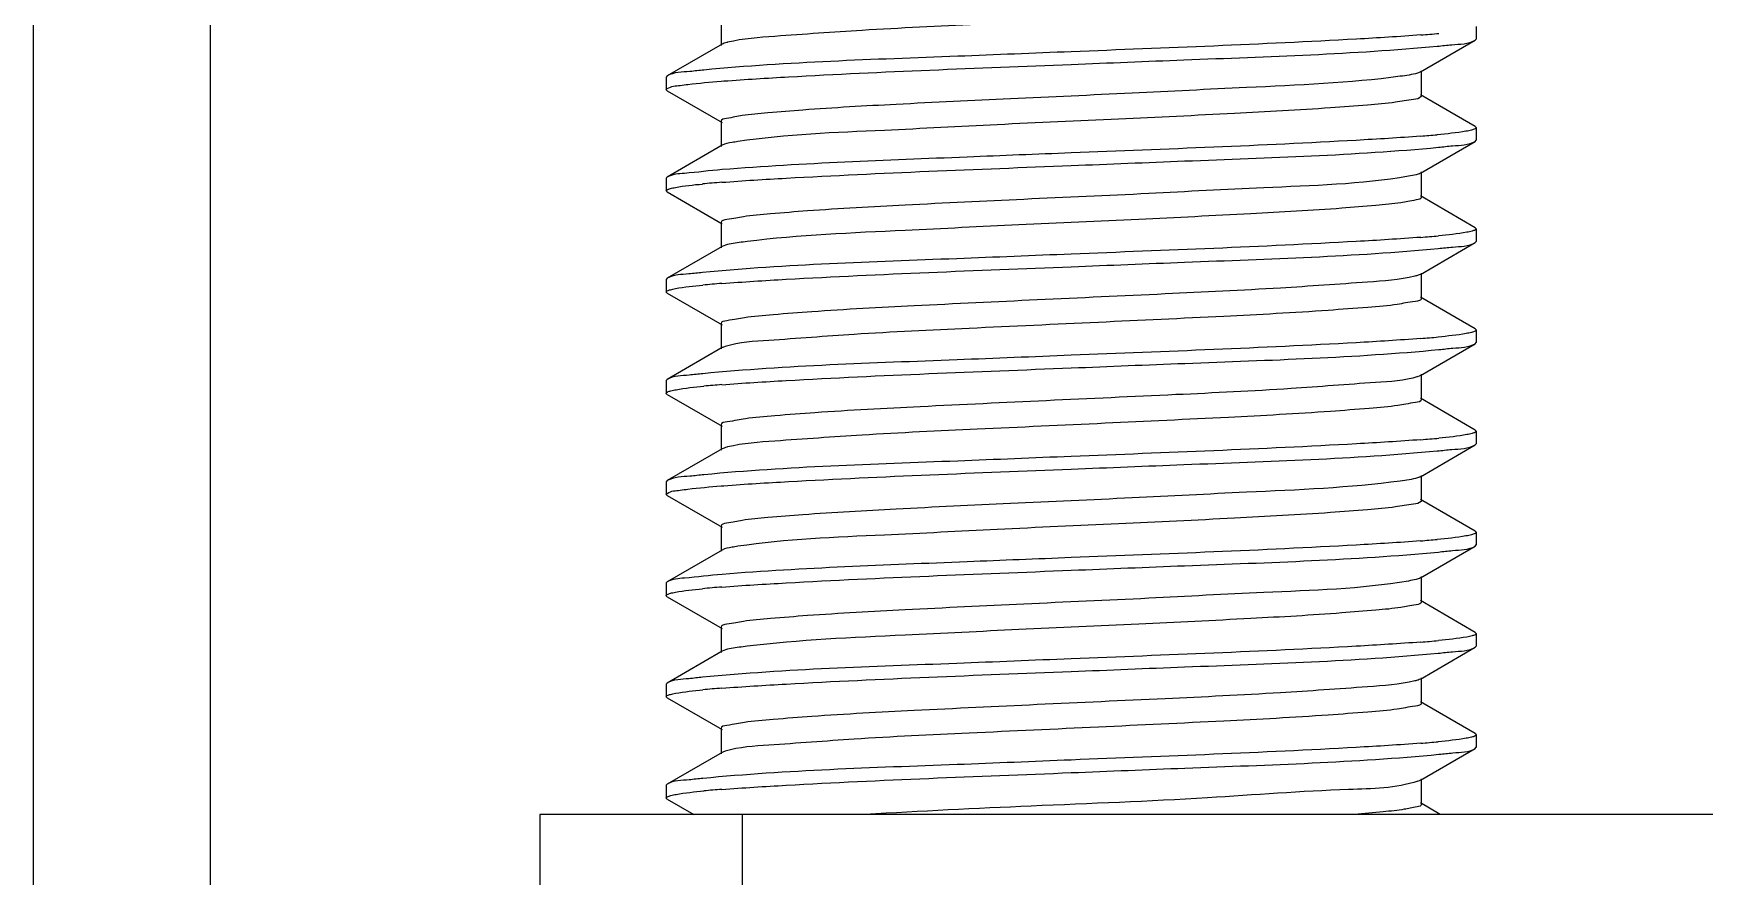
# Model space of a CAD drawing. Extents: x 1382187 to 1725648, y 860327 to 1571294.
# Drawn here: x 1505839.4 to 1506133.1, y 1238347.7 to 1238495.9 of the extents above; entities that cross this region are included whole.
import ezdxf

# ---------------------------------------------------------------- set-up
doc = ezdxf.new("R2010")
doc.units = 0
doc.header["$LTSCALE"] = 1000
doc.header["$MEASUREMENT"] = 0

msp = doc.modelspace()

# ---------------------------------------------------------------- linework, layer by layer
at = {"linetype": 'Continuous'}
for p, q in [((1505839.43, 1235660.53), (1505839.43, 1238674.19)), ((1505870.57, 1236243.7), (1505870.57, 1238542.66)), ((1505960.28, 1238498.29), (1505960.28, 1238493.84)), ((1506093.01, 1238497.17), (1506093.01, 1238494.95)), ((1505960.47, 1238494.06), (1505950.81, 1238488.47)), ((1506083.18, 1238489.16), (1506092.84, 1238494.75)), ((1506092.84, 1238494.75), (1506093.01, 1238494.95)), ((1505950.81, 1238488.47), (1505950.65, 1238488.28)), ((1505950.65, 1238488.28), (1505950.65, 1238486.05)), ((1506083.37, 1238484.94), (1506083.37, 1238489.39)), ((1505950.81, 1238485.86), (1505950.65, 1238486.05)), ((1505950.81, 1238485.86), (1505960.47, 1238480.27)), ((1505960.29, 1238487.54), (1505960.79, 1238487.58)), ((1506092.84, 1238479.57), (1506083.18, 1238485.16)), ((1505960.28, 1238480.49), (1505960.28, 1238476.04)), ((1506092.84, 1238479.57), (1506093.01, 1238479.38)), ((1506093.01, 1238479.38), (1506093.01, 1238477.15)), ((1505960.47, 1238476.27), (1505950.81, 1238470.68)), ((1506083.18, 1238471.37), (1506092.84, 1238476.96)), ((1506092.84, 1238476.96), (1506093.01, 1238477.16)), ((1505950.81, 1238470.68), (1505950.65, 1238470.48)), ((1505950.65, 1238470.48), (1505950.65, 1238468.26)), ((1506083.37, 1238467.14), (1506083.37, 1238471.59)), ((1505950.81, 1238468.06), (1505950.65, 1238468.26)), ((1505950.81, 1238468.06), (1505960.47, 1238462.47)), ((1506092.84, 1238461.78), (1506083.18, 1238467.37)), ((1505960.28, 1238462.7), (1505960.28, 1238458.25)), ((1506092.84, 1238461.78), (1506093.01, 1238461.58)), ((1506093.01, 1238461.58), (1506093.01, 1238459.36)), ((1505960.47, 1238458.47), (1505950.81, 1238452.88)), ((1505960.74, 1238458.6), (1505960.47, 1238458.47)), ((1506083.18, 1238453.57), (1506092.84, 1238459.16)), ((1506092.84, 1238459.16), (1506093.01, 1238459.36)), ((1505950.81, 1238452.88), (1505950.65, 1238452.69)), ((1505950.65, 1238452.69), (1505950.65, 1238450.46)), ((1506083.37, 1238449.35), (1506083.37, 1238453.8)), ((1505950.81, 1238450.27), (1505950.65, 1238450.46)), ((1505950.81, 1238450.27), (1505960.47, 1238444.68)), ((1506092.84, 1238443.98), (1506083.18, 1238449.57)), ((1505960.28, 1238444.9), (1505960.28, 1238440.45)), ((1506092.84, 1238443.98), (1506093.01, 1238443.79)), ((1506093.01, 1238443.79), (1506093.01, 1238441.56)), ((1506083.18, 1238435.78), (1506092.84, 1238441.37)), ((1506092.84, 1238441.37), (1506093.01, 1238441.57)), ((1505960.47, 1238440.68), (1505950.81, 1238435.09)), ((1505950.81, 1238435.09), (1505950.65, 1238434.89)), ((1506083.18, 1238435.78), (1506082.83, 1238435.63)), ((1506083.37, 1238431.55), (1506083.37, 1238436)), ((1505950.65, 1238434.89), (1505950.65, 1238432.67)), ((1505950.81, 1238432.47), (1505950.65, 1238432.67)), ((1505950.81, 1238432.47), (1505960.47, 1238426.88)), ((1506092.84, 1238426.19), (1506083.18, 1238431.78)), ((1505960.28, 1238427.11), (1505960.28, 1238422.66)), ((1506092.84, 1238426.19), (1506093.01, 1238425.99)), ((1506083.18, 1238417.98), (1506092.84, 1238423.57)), ((1506092.84, 1238423.57), (1506093.01, 1238423.77)), ((1506093.01, 1238425.99), (1506093.01, 1238423.77)), ((1505960.47, 1238422.88), (1505950.81, 1238417.29)), ((1506083.37, 1238413.76), (1506083.37, 1238418.21)), ((1505950.81, 1238417.29), (1505950.65, 1238417.1)), ((1505950.65, 1238417.1), (1505950.65, 1238414.87)), ((1505950.81, 1238414.68), (1505950.65, 1238414.87)), ((1505950.81, 1238414.68), (1505960.47, 1238409.09)), ((1505960.29, 1238416.36), (1505960.79, 1238416.4)), ((1506092.84, 1238408.39), (1506083.18, 1238413.98)), ((1505960.28, 1238409.31), (1505960.28, 1238404.86)), ((1506083.18, 1238400.19), (1506092.84, 1238405.78)), ((1506092.84, 1238408.39), (1506093.01, 1238408.2)), ((1506092.84, 1238405.78), (1506093.01, 1238405.98)), ((1506093.01, 1238408.2), (1506093.01, 1238405.97)), ((1505960.47, 1238405.09), (1505950.81, 1238399.5)), ((1506083.37, 1238395.96), (1506083.37, 1238400.41)), ((1505950.81, 1238399.5), (1505950.65, 1238399.3)), ((1505950.65, 1238399.3), (1505950.65, 1238397.08)), ((1505950.81, 1238396.88), (1505950.65, 1238397.08)), ((1505950.81, 1238396.88), (1505960.47, 1238391.29)), ((1506092.84, 1238390.6), (1506083.18, 1238396.19)), ((1505960.28, 1238391.52), (1505960.28, 1238387.07)), ((1506083.18, 1238382.39), (1506092.84, 1238387.98)), ((1506092.84, 1238390.6), (1506093.01, 1238390.4)), ((1506092.84, 1238387.98), (1506093.01, 1238388.18)), ((1506093.01, 1238390.4), (1506093.01, 1238388.18)), ((1505960.47, 1238387.29), (1505950.81, 1238381.7)), ((1505960.74, 1238387.42), (1505960.47, 1238387.29)), ((1506083.37, 1238378.17), (1506083.37, 1238382.62)), ((1505950.81, 1238381.7), (1505950.65, 1238381.51)), ((1505950.65, 1238381.51), (1505950.65, 1238379.28)), ((1505950.81, 1238379.09), (1505950.65, 1238379.28)), ((1505950.81, 1238379.09), (1505960.47, 1238373.5)), ((1506092.84, 1238372.8), (1506083.18, 1238378.39)), ((1505960.28, 1238373.72), (1505960.28, 1238369.27)), ((1506092.84, 1238372.8), (1506093.01, 1238372.61)), ((1506092.84, 1238370.19), (1506093.01, 1238370.39)), ((1506093.01, 1238372.61), (1506093.01, 1238370.38)), ((1505960.47, 1238369.5), (1505950.81, 1238363.91)), ((1506083.18, 1238364.6), (1506092.84, 1238370.19)), ((1506083.18, 1238364.6), (1506082.83, 1238364.45)), ((1506083.37, 1238360.37), (1506083.37, 1238364.82)), ((1505950.81, 1238363.91), (1505950.65, 1238363.71)), ((1505950.65, 1238363.71), (1505950.65, 1238361.49)), ((1505928.4, 1238358.6), (1505928.4, 1235398.99)), ((1506293.2, 1238358.6), (1505928.4, 1238358.6)), ((1505950.81, 1238361.29), (1505950.65, 1238361.49)), ((1505950.81, 1238361.29), (1505955.47, 1238358.6)), ((1505963.99, 1238358.6), (1505963.99, 1235398.99)), ((1506086.64, 1238358.6), (1506083.18, 1238360.6))]:
    msp.add_line(p, q, dxfattribs=at)
for centre, radius, start, end in [((1505963.65, 1238485.09), 9.56, 103.4604, 104.3304), ((1506067.75, 1238694.71), 199.64, 274.4562, 275.3757), ((1506067.15, 1238683.98), 206.72, 274.4595, 275.2732), ((1505975.54, 1238275.11), 195.24, 94.4466, 95.4486), ((1506067.56, 1238661.33), 201.86, 274.4571, 275.3431), ((1505975.66, 1238255.88), 196.68, 94.4521, 95.4224), ((1506067.52, 1238644), 202.32, 274.4572, 275.3373), ((1506081.48, 1238439.51), 4.11, 287.9093, 289.0439), ((1505976.05, 1238233.39), 201.39, 94.4567, 95.3502), ((1505963.65, 1238413.91), 9.56, 103.4604, 104.3304), ((1506067.75, 1238623.53), 199.64, 274.4562, 275.3757), ((1506067.15, 1238612.8), 206.72, 274.4595, 275.2732), ((1505975.54, 1238203.93), 195.24, 94.4466, 95.4486), ((1506067.56, 1238590.15), 201.86, 274.4571, 275.3431), ((1505975.66, 1238184.7), 196.68, 94.4521, 95.4224), ((1506067.52, 1238572.82), 202.32, 274.4572, 275.3373), ((1505976.05, 1238162.21), 201.39, 94.4567, 95.3502), ((1506081.48, 1238368.33), 4.11, 287.9093, 289.0439)]:
    msp.add_arc(centre, radius, start, end, dxfattribs=at)
for points, knots in [([(1506083.37, 1238502.73), (1506083.37, 1238502.35), (1506081.33, 1238502.1), (1506078.83, 1238501.53), (1506073.53, 1238501.11), (1506063.77, 1238500.34), (1506048.17, 1238499.52), (1506027.52, 1238498.54), (1506006.04, 1238497.55), (1505986.68, 1238496.65), (1505972.08, 1238495.59), (1505964.14, 1238495.04), (1505961.43, 1238494.38)], [0, 0, 0, 0, 0.009517, 0.035128, 0.076492, 0.132277, 0.279305, 0.456588, 0.640385, 0.806077, 0.931494, 1, 1, 1, 1]), ([(1505961.29, 1238494.35), (1505961.12, 1238494.31), (1505960.85, 1238494.23), (1505960.58, 1238494.12), (1505960.47, 1238494.06)], [0, 0, 0, 0, 0.585672, 1, 1, 1, 1]), ([(1506083.26, 1238495.67), (1506079.49, 1238495.38), (1506059.02, 1238494.14), (1506038.53, 1238493.39), (1506021.83, 1238492.72)], [0, 0, 0, 0, 0.184509, 1, 1, 1, 1]), ([(1506021.83, 1238490.5), (1506028.43, 1238490.76), (1506049.88, 1238491.67), (1506071.36, 1238492.32), (1506086.15, 1238493.7)], [0, 0, 0, 0, 0.307895, 1, 1, 1, 1]), ([(1506086.15, 1238493.7), (1506087.01, 1238493.78), (1506089.21, 1238494.08), (1506091.63, 1238494.05), (1506092.84, 1238494.75)], [0, 0, 0, 0, 0.380051, 1, 1, 1, 1]), ([(1506021.83, 1238492.72), (1506015.18, 1238492.46), (1505993.66, 1238491.54), (1505972.1, 1238490.91), (1505957.27, 1238489.51)], [0, 0, 0, 0, 0.308784, 1, 1, 1, 1]), ([(1505957.27, 1238489.51), (1505956.45, 1238489.43), (1505954.32, 1238489.13), (1505951.99, 1238489.15), (1505950.81, 1238488.47)], [0, 0, 0, 0, 0.379378, 1, 1, 1, 1]), ([(1506079.66, 1238488.4), (1506070.7, 1238487.19), (1506054.93, 1238486.58), (1506032.09, 1238485.38), (1506011.56, 1238484.48), (1505992.32, 1238483.54), (1505978, 1238482.76), (1505969.14, 1238482.03), (1505964.37, 1238481.62), (1505962.1, 1238481.11), (1505960.28, 1238480.84), (1505960.28, 1238480.49)], [0, 0, 0, 0, 0.226556, 0.394464, 0.573122, 0.741029, 0.877994, 0.929534, 0.967621, 0.99116, 1, 1, 1, 1]), ([(1505960.79, 1238487.58), (1505964.57, 1238487.87), (1505984.9, 1238489.09), (1506005.26, 1238489.84), (1506021.83, 1238490.5)], [0, 0, 0, 0, 0.186017, 1, 1, 1, 1]), ([(1506083.18, 1238489.16), (1506083.03, 1238489.08), (1506081.89, 1238488.68), (1506080.69, 1238488.54), (1506079.66, 1238488.4)], [0, 0, 0, 0, 0.140461, 1, 1, 1, 1]), ([(1505950.65, 1238486.05), (1505950.65, 1238486.13), (1505951.48, 1238486.73), (1505952.32, 1238486.68), (1505953.1, 1238486.8)], [0, 0, 0, 0, 0.092798, 1, 1, 1, 1]), ([(1505953.1, 1238486.8), (1505953.55, 1238486.87), (1505955.94, 1238487.18), (1505958.35, 1238487.39), (1505960.29, 1238487.54)], [0, 0, 0, 0, 0.190958, 1, 1, 1, 1]), ([(1506083.37, 1238484.94), (1506083.37, 1238484.92), (1506083.36, 1238484.88), (1506083.34, 1238484.85), (1506083.33, 1238484.83)], [0, 0, 0, 0, 0.463467, 1, 1, 1, 1]), ([(1506083.33, 1238484.83), (1506083.02, 1238484.46), (1506081.29, 1238484.27), (1506078.3, 1238483.7), (1506073.35, 1238483.3), (1506063.96, 1238482.57), (1506049.35, 1238481.79), (1506029.83, 1238480.84), (1506009.31, 1238479.95), (1505987.01, 1238478.73), (1505971.74, 1238478.21), (1505963.22, 1238476.92)], [0, 0, 0, 0, 0.011937, 0.038615, 0.07957, 0.133598, 0.274096, 0.443272, 0.620779, 0.785256, 1, 1, 1, 1]), ([(1506093, 1238479.38), (1506093, 1238479.28), (1506092.66, 1238479.07), (1506092.38, 1238479), (1506092.17, 1238478.94)], [0, 0, 0, 0, 0.312916, 1, 1, 1, 1]), ([(1505963.22, 1238476.92), (1505962.89, 1238476.87), (1505961.97, 1238476.7), (1505961, 1238476.57), (1505960.47, 1238476.27)], [0, 0, 0, 0, 0.353551, 1, 1, 1, 1]), ([(1506083.23, 1238477.88), (1506079.46, 1238477.58), (1506059, 1238476.34), (1506038.52, 1238475.59), (1506021.83, 1238474.93)], [0, 0, 0, 0, 0.184619, 1, 1, 1, 1]), ([(1506092.17, 1238478.94), (1506091.85, 1238478.86), (1506089.86, 1238478.47), (1506087.84, 1238478.28), (1506086.15, 1238478.13)], [0, 0, 0, 0, 0.163149, 1, 1, 1, 1]), ([(1506086.36, 1238475.92), (1506087.18, 1238476), (1506089.32, 1238476.3), (1506091.66, 1238476.28), (1506092.84, 1238476.96)], [0, 0, 0, 0, 0.379419, 1, 1, 1, 1]), ([(1506021.83, 1238474.93), (1506015.74, 1238474.69), (1505995.29, 1238473.84), (1505974.82, 1238473.11), (1505960.5, 1238471.99)], [0, 0, 0, 0, 0.297814, 1, 1, 1, 1]), ([(1506021.83, 1238472.71), (1506028.47, 1238472.97), (1506049.98, 1238473.89), (1506071.53, 1238474.52), (1506086.36, 1238475.92)], [0, 0, 0, 0, 0.308711, 1, 1, 1, 1]), ([(1505960.5, 1238471.99), (1505958.27, 1238471.81), (1505955.12, 1238471.37), (1505951.71, 1238471.19), (1505950.82, 1238470.68)], [0, 0, 0, 0, 0.683777, 1, 1, 1, 1]), ([(1506081.12, 1238470.82), (1506072.72, 1238469.38), (1506057.39, 1238468.99), (1506034.87, 1238467.7), (1506013.84, 1238466.8), (1505993.89, 1238465.82), (1505978.93, 1238465.02), (1505969.63, 1238464.27), (1505964.59, 1238463.86), (1505962.21, 1238463.32), (1505960.28, 1238463.07), (1505960.28, 1238462.7)], [0, 0, 0, 0, 0.210773, 0.377666, 0.558838, 0.731273, 0.873076, 0.926648, 0.966309, 0.990838, 1, 1, 1, 1]), ([(1505960.4, 1238469.76), (1505964.17, 1238470.05), (1505984.64, 1238471.29), (1506005.12, 1238472.04), (1506021.83, 1238472.71)], [0, 0, 0, 0, 0.184504, 1, 1, 1, 1]), ([(1506083.18, 1238471.37), (1506082.95, 1238471.23), (1506082.25, 1238471.04), (1506081.56, 1238470.9), (1506081.12, 1238470.82)], [0, 0, 0, 0, 0.374139, 1, 1, 1, 1]), ([(1505950.65, 1238468.26), (1505950.65, 1238468.35), (1505950.94, 1238468.54), (1505951.18, 1238468.61), (1505951.37, 1238468.66)], [0, 0, 0, 0, 0.319044, 1, 1, 1, 1]), ([(1505951.37, 1238468.66), (1505951.66, 1238468.74), (1505953.52, 1238469.13), (1505955.42, 1238469.31), (1505957, 1238469.46)], [0, 0, 0, 0, 0.160861, 1, 1, 1, 1]), ([(1506083.37, 1238467.14), (1506083.37, 1238466.8), (1506081.61, 1238466.53), (1506079.39, 1238466.04), (1506074.75, 1238465.63), (1506066.1, 1238464.91), (1506052.11, 1238464.13), (1506033.23, 1238463.21), (1506012.96, 1238462.31), (1505990.02, 1238461.14), (1505974.06, 1238460.47), (1505964.85, 1238459.35)], [0, 0, 0, 0, 0.008683, 0.031763, 0.069103, 0.119686, 0.254361, 0.420111, 0.597552, 0.765912, 1, 1, 1, 1]), ([(1506093, 1238461.58), (1506093, 1238461.49), (1506092.71, 1238461.3), (1506092.46, 1238461.23), (1506092.28, 1238461.18)], [0, 0, 0, 0, 0.318137, 1, 1, 1, 1]), ([(1505964.85, 1238459.35), (1505964.38, 1238459.29), (1505963, 1238459.1), (1505961.6, 1238458.92), (1505960.74, 1238458.6)], [0, 0, 0, 0, 0.341642, 1, 1, 1, 1]), ([(1506083.25, 1238460.08), (1506079.48, 1238459.79), (1506059.01, 1238458.55), (1506038.53, 1238457.8), (1506021.83, 1238457.13)], [0, 0, 0, 0, 0.184538, 1, 1, 1, 1]), ([(1506086.34, 1238458.12), (1506087.17, 1238458.2), (1506089.31, 1238458.5), (1506091.66, 1238458.48), (1506092.84, 1238459.16)], [0, 0, 0, 0, 0.379512, 1, 1, 1, 1]), ([(1506092.28, 1238461.18), (1506091.97, 1238461.09), (1506090.01, 1238460.69), (1506088.03, 1238460.51), (1506086.36, 1238460.35)], [0, 0, 0, 0, 0.159502, 1, 1, 1, 1]), ([(1506021.83, 1238457.13), (1506015.13, 1238456.87), (1505993.51, 1238455.94), (1505971.86, 1238455.32), (1505957, 1238453.89)], [0, 0, 0, 0, 0.309919, 1, 1, 1, 1]), ([(1506021.83, 1238454.91), (1506028.47, 1238455.17), (1506049.98, 1238456.09), (1506071.52, 1238456.73), (1506086.34, 1238458.12)], [0, 0, 0, 0, 0.308641, 1, 1, 1, 1]), ([(1505957, 1238453.89), (1505956.21, 1238453.82), (1505954.17, 1238453.53), (1505951.94, 1238453.53), (1505950.81, 1238452.88)], [0, 0, 0, 0, 0.378482, 1, 1, 1, 1]), ([(1506082.22, 1238453.25), (1506079.5, 1238452.6), (1506071.56, 1238452.04), (1506056.95, 1238450.99), (1506037.59, 1238450.08), (1506016.12, 1238449.09), (1505995.47, 1238448.11), (1505979.87, 1238447.29), (1505970.12, 1238446.52), (1505964.82, 1238446.1), (1505962.32, 1238445.53), (1505960.28, 1238445.29), (1505960.28, 1238444.9)], [0, 0, 0, 0, 0.068576, 0.194029, 0.359725, 0.543506, 0.720761, 0.867753, 0.923531, 0.964877, 0.99049, 1, 1, 1, 1]), ([(1505960.39, 1238451.96), (1505964.16, 1238452.26), (1505984.63, 1238453.5), (1506005.12, 1238454.25), (1506021.83, 1238454.91)], [0, 0, 0, 0, 0.184493, 1, 1, 1, 1]), ([(1506083.18, 1238453.57), (1506083.06, 1238453.5), (1506082.74, 1238453.38), (1506082.41, 1238453.3), (1506082.22, 1238453.25)], [0, 0, 0, 0, 0.406881, 1, 1, 1, 1]), ([(1505950.65, 1238450.46), (1505950.65, 1238450.55), (1505950.94, 1238450.75), (1505951.19, 1238450.82), (1505951.38, 1238450.87)], [0, 0, 0, 0, 0.318595, 1, 1, 1, 1]), ([(1505951.38, 1238450.87), (1505951.67, 1238450.95), (1505953.55, 1238451.34), (1505955.47, 1238451.52), (1505957.07, 1238451.67)], [0, 0, 0, 0, 0.160696, 1, 1, 1, 1]), ([(1506083.37, 1238449.35), (1506083.37, 1238448.95), (1506081.27, 1238448.71), (1506078.71, 1238448.13), (1506073.28, 1238447.71), (1506063.3, 1238446.93), (1506047.38, 1238446.1), (1506026.39, 1238445.11), (1506004.71, 1238444.1), (1505985.37, 1238443.22), (1505971.14, 1238442.07), (1505963.49, 1238441.63), (1505961.02, 1238440.89)], [0, 0, 0, 0, 0.009703, 0.035887, 0.07813, 0.135078, 0.284815, 0.464601, 0.649729, 0.81476, 0.937049, 1, 1, 1, 1]), ([(1506093, 1238443.79), (1506093, 1238443.69), (1506092.67, 1238443.48), (1506092.4, 1238443.41), (1506092.19, 1238443.36)], [0, 0, 0, 0, 0.314295, 1, 1, 1, 1]), ([(1505961.02, 1238440.89), (1505960.91, 1238440.86), (1505960.72, 1238440.8), (1505960.55, 1238440.72), (1505960.47, 1238440.68)], [0, 0, 0, 0, 0.569522, 1, 1, 1, 1]), ([(1506083.25, 1238442.29), (1506079.47, 1238441.99), (1506059.01, 1238440.75), (1506038.53, 1238440), (1506021.83, 1238439.34)], [0, 0, 0, 0, 0.184553, 1, 1, 1, 1]), ([(1506092.19, 1238443.36), (1506091.88, 1238443.28), (1506089.94, 1238442.89), (1506087.98, 1238442.71), (1506086.34, 1238442.55)], [0, 0, 0, 0, 0.163341, 1, 1, 1, 1]), ([(1506086.45, 1238440.34), (1506087.26, 1238440.42), (1506089.37, 1238440.71), (1506091.68, 1238440.7), (1506092.84, 1238441.37)], [0, 0, 0, 0, 0.379133, 1, 1, 1, 1]), ([(1506021.83, 1238439.34), (1506015.14, 1238439.07), (1505993.55, 1238438.15), (1505971.92, 1238437.53), (1505957.07, 1238436.1)], [0, 0, 0, 0, 0.309586, 1, 1, 1, 1]), ([(1506021.83, 1238437.12), (1506028.49, 1238437.38), (1506050.03, 1238438.3), (1506071.61, 1238438.93), (1506086.45, 1238440.34)], [0, 0, 0, 0, 0.309073, 1, 1, 1, 1]), ([(1505957.07, 1238436.1), (1505956.27, 1238436.03), (1505954.21, 1238435.73), (1505951.95, 1238435.75), (1505950.81, 1238435.09)], [0, 0, 0, 0, 0.378727, 1, 1, 1, 1]), ([(1506082.75, 1238435.6), (1506080.37, 1238434.83), (1506072.8, 1238434.43), (1506058.7, 1238433.25), (1506039.37, 1238432.38), (1506017.64, 1238431.36), (1505996.53, 1238430.37), (1505980.51, 1238429.54), (1505970.46, 1238428.75), (1505964.98, 1238428.33), (1505962.39, 1238427.74), (1505960.28, 1238427.51), (1505960.28, 1238427.11)], [0, 0, 0, 0, 0.061098, 0.182334, 0.347135, 0.532706, 0.713328, 0.863975, 0.921317, 0.963856, 0.990226, 1, 1, 1, 1]), ([(1505960.4, 1238434.17), (1505964.17, 1238434.46), (1505984.64, 1238435.7), (1506005.12, 1238436.45), (1506021.83, 1238437.12)], [0, 0, 0, 0, 0.184541, 1, 1, 1, 1]), ([(1505950.65, 1238432.67), (1505950.65, 1238432.76), (1505950.97, 1238432.97), (1505951.23, 1238433.03), (1505951.44, 1238433.09)], [0, 0, 0, 0, 0.315177, 1, 1, 1, 1]), ([(1505951.44, 1238433.09), (1505951.74, 1238433.17), (1505953.67, 1238433.56), (1505955.63, 1238433.74), (1505957.27, 1238433.9)], [0, 0, 0, 0, 0.16229, 1, 1, 1, 1]), ([(1506083.37, 1238431.55), (1506083.37, 1238431.17), (1506081.33, 1238430.92), (1506078.83, 1238430.36), (1506073.53, 1238429.94), (1506063.77, 1238429.16), (1506048.17, 1238428.34), (1506027.52, 1238427.36), (1506006.04, 1238426.37), (1505986.68, 1238425.47), (1505972.08, 1238424.41), (1505964.14, 1238423.86), (1505961.43, 1238423.21)], [0, 0, 0, 0, 0.009517, 0.035128, 0.076492, 0.132277, 0.279305, 0.456588, 0.640385, 0.806077, 0.931494, 1, 1, 1, 1]), ([(1506083.26, 1238424.49), (1506079.49, 1238424.2), (1506059.02, 1238422.96), (1506038.53, 1238422.21), (1506021.83, 1238421.54)], [0, 0, 0, 0, 0.184509, 1, 1, 1, 1]), ([(1506086.15, 1238422.52), (1506087.01, 1238422.6), (1506089.21, 1238422.9), (1506091.63, 1238422.87), (1506092.84, 1238423.57)], [0, 0, 0, 0, 0.380051, 1, 1, 1, 1]), ([(1506092.3, 1238425.59), (1506091.99, 1238425.51), (1506090.06, 1238425.11), (1506088.1, 1238424.93), (1506086.45, 1238424.77)], [0, 0, 0, 0, 0.159053, 1, 1, 1, 1]), ([(1506093, 1238425.99), (1506093.01, 1238425.91), (1506092.72, 1238425.71), (1506092.48, 1238425.65), (1506092.3, 1238425.59)], [0, 0, 0, 0, 0.319254, 1, 1, 1, 1]), ([(1506021.83, 1238421.54), (1506015.18, 1238421.28), (1505993.66, 1238420.36), (1505972.1, 1238419.73), (1505957.27, 1238418.33)], [0, 0, 0, 0, 0.308784, 1, 1, 1, 1]), ([(1505961.29, 1238423.17), (1505961.12, 1238423.13), (1505960.85, 1238423.05), (1505960.58, 1238422.94), (1505960.47, 1238422.88)], [0, 0, 0, 0, 0.585672, 1, 1, 1, 1]), ([(1506021.83, 1238419.32), (1506028.43, 1238419.58), (1506049.88, 1238420.49), (1506071.36, 1238421.14), (1506086.15, 1238422.52)], [0, 0, 0, 0, 0.307895, 1, 1, 1, 1]), ([(1505957.27, 1238418.33), (1505956.45, 1238418.25), (1505954.32, 1238417.95), (1505951.99, 1238417.97), (1505950.81, 1238417.29)], [0, 0, 0, 0, 0.379378, 1, 1, 1, 1]), ([(1505960.79, 1238416.4), (1505964.57, 1238416.69), (1505984.9, 1238417.91), (1506005.26, 1238418.66), (1506021.83, 1238419.32)], [0, 0, 0, 0, 0.186017, 1, 1, 1, 1]), ([(1506083.18, 1238417.98), (1506083.03, 1238417.9), (1506081.89, 1238417.5), (1506080.69, 1238417.36), (1506079.66, 1238417.22)], [0, 0, 0, 0, 0.140461, 1, 1, 1, 1]), ([(1505950.65, 1238414.87), (1505950.65, 1238414.95), (1505951.48, 1238415.55), (1505952.32, 1238415.5), (1505953.1, 1238415.62)], [0, 0, 0, 0, 0.092798, 1, 1, 1, 1]), ([(1505953.1, 1238415.62), (1505953.55, 1238415.69), (1505955.94, 1238416), (1505958.35, 1238416.21), (1505960.29, 1238416.36)], [0, 0, 0, 0, 0.190958, 1, 1, 1, 1]), ([(1506079.66, 1238417.22), (1506070.7, 1238416.01), (1506054.93, 1238415.41), (1506032.09, 1238414.2), (1506011.56, 1238413.3), (1505992.32, 1238412.36), (1505978, 1238411.58), (1505969.14, 1238410.85), (1505964.37, 1238410.44), (1505962.1, 1238409.93), (1505960.28, 1238409.66), (1505960.28, 1238409.31)], [0, 0, 0, 0, 0.226556, 0.394464, 0.573122, 0.741029, 0.877994, 0.929534, 0.967621, 0.99116, 1, 1, 1, 1]), ([(1506083.33, 1238413.65), (1506083.02, 1238413.28), (1506081.29, 1238413.09), (1506078.3, 1238412.52), (1506073.35, 1238412.12), (1506063.96, 1238411.39), (1506049.35, 1238410.61), (1506029.83, 1238409.66), (1506009.31, 1238408.77), (1505987.01, 1238407.55), (1505971.74, 1238407.03), (1505963.22, 1238405.74)], [0, 0, 0, 0, 0.011937, 0.038615, 0.07957, 0.133598, 0.274096, 0.443272, 0.620779, 0.785256, 1, 1, 1, 1]), ([(1506083.37, 1238413.76), (1506083.37, 1238413.74), (1506083.36, 1238413.7), (1506083.34, 1238413.67), (1506083.33, 1238413.65)], [0, 0, 0, 0, 0.463467, 1, 1, 1, 1]), ([(1505963.22, 1238405.74), (1505962.89, 1238405.69), (1505961.97, 1238405.52), (1505961, 1238405.39), (1505960.47, 1238405.09)], [0, 0, 0, 0, 0.353551, 1, 1, 1, 1]), ([(1506083.23, 1238406.7), (1506079.46, 1238406.4), (1506059, 1238405.16), (1506038.52, 1238404.41), (1506021.83, 1238403.75)], [0, 0, 0, 0, 0.184619, 1, 1, 1, 1]), ([(1506092.17, 1238407.76), (1506091.85, 1238407.68), (1506089.86, 1238407.29), (1506087.84, 1238407.1), (1506086.15, 1238406.95)], [0, 0, 0, 0, 0.163149, 1, 1, 1, 1]), ([(1506086.36, 1238404.74), (1506087.18, 1238404.82), (1506089.32, 1238405.12), (1506091.66, 1238405.1), (1506092.84, 1238405.78)], [0, 0, 0, 0, 0.379419, 1, 1, 1, 1]), ([(1506093, 1238408.2), (1506093, 1238408.1), (1506092.66, 1238407.89), (1506092.38, 1238407.82), (1506092.17, 1238407.76)], [0, 0, 0, 0, 0.312916, 1, 1, 1, 1]), ([(1506021.83, 1238403.75), (1506015.74, 1238403.51), (1505995.29, 1238402.66), (1505974.82, 1238401.93), (1505960.5, 1238400.81)], [0, 0, 0, 0, 0.297814, 1, 1, 1, 1]), ([(1506021.83, 1238401.53), (1506028.47, 1238401.79), (1506049.98, 1238402.71), (1506071.53, 1238403.34), (1506086.36, 1238404.74)], [0, 0, 0, 0, 0.308711, 1, 1, 1, 1]), ([(1505960.5, 1238400.81), (1505958.27, 1238400.63), (1505955.12, 1238400.19), (1505951.71, 1238400.01), (1505950.82, 1238399.5)], [0, 0, 0, 0, 0.683777, 1, 1, 1, 1]), ([(1505960.4, 1238398.58), (1505964.17, 1238398.87), (1505984.64, 1238400.11), (1506005.12, 1238400.86), (1506021.83, 1238401.53)], [0, 0, 0, 0, 0.184504, 1, 1, 1, 1]), ([(1506083.18, 1238400.19), (1506082.95, 1238400.05), (1506082.25, 1238399.86), (1506081.56, 1238399.72), (1506081.12, 1238399.64)], [0, 0, 0, 0, 0.374139, 1, 1, 1, 1]), ([(1505950.65, 1238397.08), (1505950.65, 1238397.17), (1505950.94, 1238397.36), (1505951.18, 1238397.43), (1505951.37, 1238397.48)], [0, 0, 0, 0, 0.319044, 1, 1, 1, 1]), ([(1505951.37, 1238397.48), (1505951.66, 1238397.56), (1505953.52, 1238397.95), (1505955.42, 1238398.13), (1505957, 1238398.28)], [0, 0, 0, 0, 0.160861, 1, 1, 1, 1]), ([(1506081.12, 1238399.64), (1506072.72, 1238398.2), (1506057.39, 1238397.81), (1506034.87, 1238396.52), (1506013.84, 1238395.62), (1505993.89, 1238394.64), (1505978.93, 1238393.84), (1505969.63, 1238393.1), (1505964.59, 1238392.68), (1505962.21, 1238392.14), (1505960.28, 1238391.89), (1505960.28, 1238391.52)], [0, 0, 0, 0, 0.210773, 0.377666, 0.558838, 0.731273, 0.873076, 0.926648, 0.966309, 0.990838, 1, 1, 1, 1]), ([(1506083.37, 1238395.96), (1506083.37, 1238395.62), (1506081.61, 1238395.35), (1506079.39, 1238394.86), (1506074.75, 1238394.45), (1506066.1, 1238393.73), (1506052.11, 1238392.95), (1506033.23, 1238392.03), (1506012.96, 1238391.13), (1505990.02, 1238389.96), (1505974.06, 1238389.29), (1505964.85, 1238388.17)], [0, 0, 0, 0, 0.008683, 0.031763, 0.069103, 0.119686, 0.254361, 0.420111, 0.597552, 0.765912, 1, 1, 1, 1]), ([(1505964.85, 1238388.17), (1505964.38, 1238388.11), (1505963, 1238387.92), (1505961.6, 1238387.74), (1505960.74, 1238387.42)], [0, 0, 0, 0, 0.341642, 1, 1, 1, 1]), ([(1506083.25, 1238388.9), (1506079.48, 1238388.61), (1506059.01, 1238387.37), (1506038.53, 1238386.62), (1506021.83, 1238385.95)], [0, 0, 0, 0, 0.184538, 1, 1, 1, 1]), ([(1506086.34, 1238386.94), (1506087.17, 1238387.02), (1506089.31, 1238387.32), (1506091.66, 1238387.3), (1506092.84, 1238387.98)], [0, 0, 0, 0, 0.379512, 1, 1, 1, 1]), ([(1506092.28, 1238390), (1506091.97, 1238389.91), (1506090.01, 1238389.51), (1506088.03, 1238389.33), (1506086.36, 1238389.17)], [0, 0, 0, 0, 0.159502, 1, 1, 1, 1]), ([(1506093, 1238390.4), (1506093, 1238390.31), (1506092.71, 1238390.12), (1506092.46, 1238390.05), (1506092.28, 1238390)], [0, 0, 0, 0, 0.318137, 1, 1, 1, 1]), ([(1506021.83, 1238385.95), (1506015.13, 1238385.69), (1505993.51, 1238384.76), (1505971.86, 1238384.14), (1505957, 1238382.71)], [0, 0, 0, 0, 0.309919, 1, 1, 1, 1]), ([(1506021.83, 1238383.73), (1506028.47, 1238383.99), (1506049.98, 1238384.91), (1506071.52, 1238385.55), (1506086.34, 1238386.94)], [0, 0, 0, 0, 0.308641, 1, 1, 1, 1]), ([(1505957, 1238382.71), (1505956.21, 1238382.64), (1505954.17, 1238382.35), (1505951.94, 1238382.35), (1505950.81, 1238381.7)], [0, 0, 0, 0, 0.378482, 1, 1, 1, 1]), ([(1506082.22, 1238382.07), (1506079.5, 1238381.42), (1506071.56, 1238380.86), (1506056.95, 1238379.81), (1506037.59, 1238378.9), (1506016.12, 1238377.91), (1505995.47, 1238376.93), (1505979.87, 1238376.11), (1505970.12, 1238375.34), (1505964.82, 1238374.92), (1505962.32, 1238374.35), (1505960.28, 1238374.11), (1505960.28, 1238373.72)], [0, 0, 0, 0, 0.068576, 0.194029, 0.359725, 0.543506, 0.720761, 0.867753, 0.923531, 0.964877, 0.99049, 1, 1, 1, 1]), ([(1505960.39, 1238380.78), (1505964.16, 1238381.08), (1505984.63, 1238382.32), (1506005.12, 1238383.07), (1506021.83, 1238383.73)], [0, 0, 0, 0, 0.184493, 1, 1, 1, 1]), ([(1506083.18, 1238382.39), (1506083.06, 1238382.32), (1506082.74, 1238382.2), (1506082.41, 1238382.12), (1506082.22, 1238382.07)], [0, 0, 0, 0, 0.406881, 1, 1, 1, 1]), ([(1505950.65, 1238379.28), (1505950.65, 1238379.37), (1505950.94, 1238379.57), (1505951.19, 1238379.64), (1505951.38, 1238379.69)], [0, 0, 0, 0, 0.318595, 1, 1, 1, 1]), ([(1505951.38, 1238379.69), (1505951.67, 1238379.77), (1505953.55, 1238380.16), (1505955.47, 1238380.34), (1505957.07, 1238380.49)], [0, 0, 0, 0, 0.160696, 1, 1, 1, 1]), ([(1506083.37, 1238378.17), (1506083.37, 1238377.77), (1506081.27, 1238377.53), (1506078.71, 1238376.95), (1506073.28, 1238376.53), (1506063.3, 1238375.75), (1506047.38, 1238374.92), (1506026.39, 1238373.93), (1506004.71, 1238372.92), (1505985.37, 1238372.04), (1505971.14, 1238370.89), (1505963.49, 1238370.45), (1505961.02, 1238369.71)], [0, 0, 0, 0, 0.009703, 0.035887, 0.07813, 0.135078, 0.284815, 0.464601, 0.649729, 0.81476, 0.937049, 1, 1, 1, 1]), ([(1506083.25, 1238371.11), (1506079.47, 1238370.81), (1506059.01, 1238369.57), (1506038.53, 1238368.82), (1506021.83, 1238368.16)], [0, 0, 0, 0, 0.184553, 1, 1, 1, 1]), ([(1506092.19, 1238372.18), (1506091.88, 1238372.1), (1506089.94, 1238371.72), (1506087.98, 1238371.53), (1506086.34, 1238371.37)], [0, 0, 0, 0, 0.163341, 1, 1, 1, 1]), ([(1506093, 1238372.61), (1506093, 1238372.51), (1506092.67, 1238372.3), (1506092.4, 1238372.23), (1506092.19, 1238372.18)], [0, 0, 0, 0, 0.314295, 1, 1, 1, 1]), ([(1506021.83, 1238368.16), (1506015.14, 1238367.89), (1505993.55, 1238366.97), (1505971.92, 1238366.35), (1505957.07, 1238364.92)], [0, 0, 0, 0, 0.309586, 1, 1, 1, 1]), ([(1505961.02, 1238369.71), (1505960.91, 1238369.68), (1505960.72, 1238369.62), (1505960.55, 1238369.54), (1505960.47, 1238369.5)], [0, 0, 0, 0, 0.569522, 1, 1, 1, 1]), ([(1506021.83, 1238365.94), (1506028.49, 1238366.2), (1506050.03, 1238367.12), (1506071.61, 1238367.75), (1506086.45, 1238369.16)], [0, 0, 0, 0, 0.309073, 1, 1, 1, 1]), ([(1506086.45, 1238369.16), (1506087.26, 1238369.24), (1506089.37, 1238369.53), (1506091.68, 1238369.52), (1506092.84, 1238370.19)], [0, 0, 0, 0, 0.379133, 1, 1, 1, 1]), ([(1505957.07, 1238364.92), (1505956.27, 1238364.85), (1505954.21, 1238364.56), (1505951.95, 1238364.57), (1505950.81, 1238363.91)], [0, 0, 0, 0, 0.378727, 1, 1, 1, 1]), ([(1505960.4, 1238362.99), (1505964.17, 1238363.28), (1505984.64, 1238364.52), (1506005.12, 1238365.27), (1506021.83, 1238365.94)], [0, 0, 0, 0, 0.184541, 1, 1, 1, 1]), ([(1505950.65, 1238361.49), (1505950.65, 1238361.58), (1505950.97, 1238361.79), (1505951.23, 1238361.85), (1505951.44, 1238361.91)], [0, 0, 0, 0, 0.315177, 1, 1, 1, 1]), ([(1505951.44, 1238361.91), (1505951.74, 1238361.99), (1505953.67, 1238362.38), (1505955.63, 1238362.56), (1505957.27, 1238362.72)], [0, 0, 0, 0, 0.16229, 1, 1, 1, 1]), ([(1506082.75, 1238364.42), (1506078.86, 1238363.16), (1506066.27, 1238363), (1506043.78, 1238361.18), (1506015.38, 1238360.14), (1505995.35, 1238359.15), (1505985.63, 1238358.59)], [0, 0, 0, 0, 0.126063, 0.381215, 0.699941, 1, 1, 1, 1]), ([(1506083.37, 1238360.37), (1506083.37, 1238360.08), (1506081.92, 1238359.79), (1506080.04, 1238359.38), (1506076.14, 1238358.98), (1506073.29, 1238358.73), (1506071.61, 1238358.59)], [0, 0, 0, 0, 0.073356, 0.265504, 0.576551, 1, 1, 1, 1])]:
    msp.add_open_spline(points, degree=3, knots=knots, dxfattribs=at)

doc.saveas('drawing.dxf')
